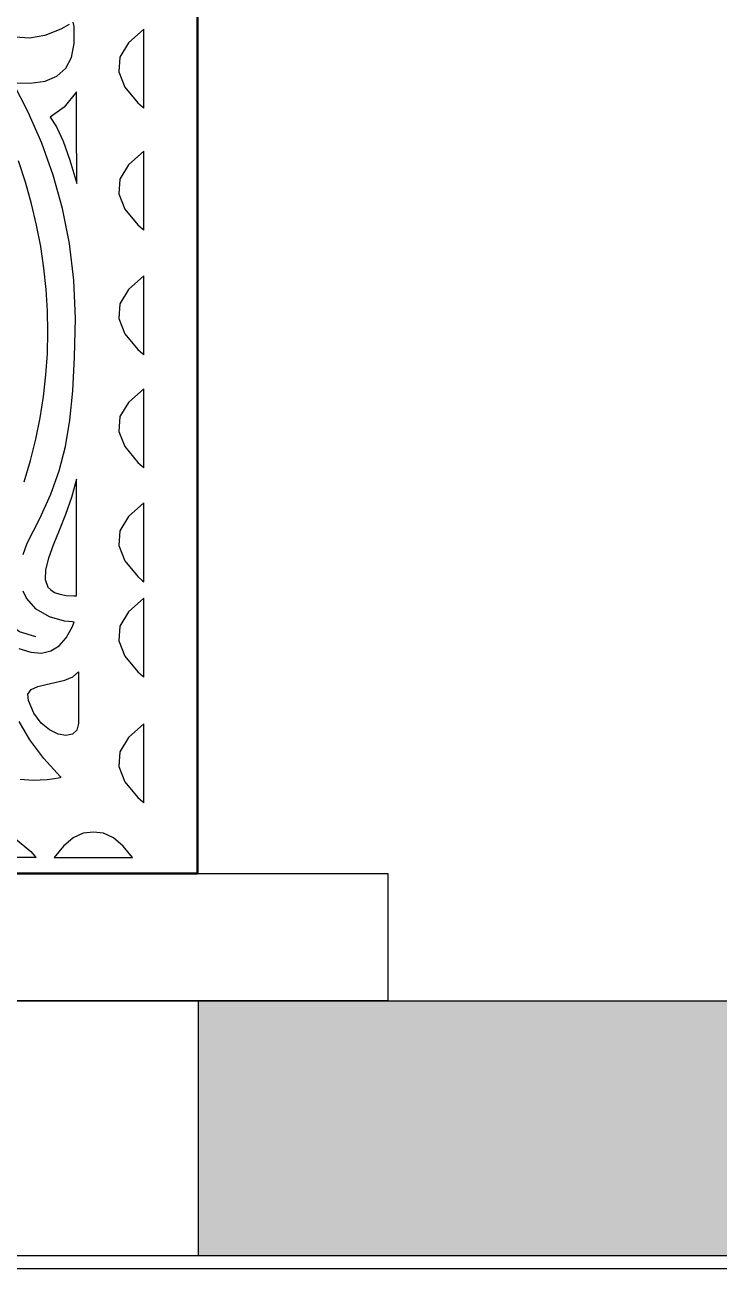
# Model space of a CAD drawing. Header units: inches. Extents: x 249 to 1192, y -18 to 440.
# Drawn here: x 720.522 to 721.066, y 263.557 to 264.551 of the extents above; entities that cross this region are included whole.
import ezdxf
from ezdxf import colors
from ezdxf.entities.mleader import LeaderData, LeaderLine
from ezdxf.math import Vec2, Vec3

# ---------------------------------------------------------------- set-up
doc = ezdxf.new("R2010")
doc.units = ezdxf.units.IN
doc.header["$MEASUREMENT"] = 0
for name, color, linetype, lineweight in [('ARSIR 1', 33, 'Continuous', 0), ('KACA', 141, 'Continuous', 30), ('KUSEN', 16, 'Continuous', 15), ('LANTAI', 135, 'Continuous', 9), ('TEXT (KETERANGAN)', 7, 'Continuous', 25)]:
    doc.layers.add(name, color=color, linetype=linetype, lineweight=lineweight)
doc.styles.get("Standard").update_dxf_attribs({"font": 'arial.ttf'})

# ---------------------------------------------------------------- blocks, each defined once
blk = doc.blocks.new('GORGA')
blk.add_lwpolyline([(366.59218, 151.19092), (367.59218, 151.19092), (367.59218, 149.19092), (366.59218, 149.19092)], close=True)
blk.add_lwpolyline([(366.59218, 151.19092), (367.59218, 151.19092), (367.59218, 149.19092), (366.59218, 149.19092)], close=True)
at = {"lineweight": 9}
for points in [[(366.73148, 149.26508), (366.72134, 149.26421), (366.71038, 149.26475), (366.7046, 149.26556), (366.70163, 149.26611), (366.70013, 149.26641), (366.69937, 149.26658), (366.69971, 149.267), (366.71303, 149.28142), (366.7239, 149.29591), (366.7323, 149.31046)], [(366.73244, 149.36778), (366.72311, 149.36478), (366.71473, 149.3641), (366.70729, 149.36573), (366.7008, 149.36969), (366.69525, 149.37597), (366.69064, 149.38456), (366.68964, 149.38707), (366.68916, 149.38838), (366.69043, 149.38863), (366.69669, 149.38925), (366.70857, 149.39253), (366.71883, 149.39855), (366.72658, 149.40732), (366.72924, 149.41275)], [(366.72918, 149.44141), (366.72593, 149.45033), (366.71599, 149.46984), (366.70743, 149.48877), (366.70085, 149.50732), (366.69596, 149.52642), (366.6925, 149.54701), (366.6902, 149.57003), (366.68878, 149.59641), (366.68804, 149.62681), (366.68925, 149.65699), (366.6927, 149.68575), (366.6982, 149.71321), (366.70555, 149.73945), (366.71458, 149.76459), (366.72509, 149.78871), (366.73688, 149.81192), (366.72361, 149.81172), (366.71193, 149.81318), (366.70263, 149.81703), (366.69571, 149.82325), (366.69116, 149.83184), (366.68899, 149.84281), (366.68919, 149.85615), (366.68973, 149.85961)], [(366.69306, 149.85761), (366.69958, 149.85411), (366.71214, 149.84913), (366.72409, 149.84696), (366.7355, 149.84774), (366.74644, 149.85161), (366.75696, 149.85869)], [(366.73148, 149.26508), (366.72134, 149.26421), (366.71038, 149.26475), (366.7046, 149.26556), (366.70163, 149.26611), (366.70013, 149.26641), (366.69937, 149.26658), (366.69971, 149.267), (366.71303, 149.28142), (366.7239, 149.29591), (366.7323, 149.31046)], [(366.73244, 149.36778), (366.72311, 149.36478), (366.71473, 149.3641), (366.70729, 149.36573), (366.7008, 149.36969), (366.69525, 149.37597), (366.69064, 149.38456), (366.68964, 149.38707), (366.68916, 149.38838), (366.69043, 149.38863), (366.69669, 149.38925), (366.70857, 149.39253), (366.71883, 149.39855), (366.72658, 149.40732), (366.72924, 149.41275)], [(366.72918, 149.44141), (366.72593, 149.45033), (366.71599, 149.46984), (366.70743, 149.48877), (366.70085, 149.50732), (366.69596, 149.52642), (366.6925, 149.54701), (366.6902, 149.57003), (366.68878, 149.59641), (366.68804, 149.62681), (366.68925, 149.65699), (366.6927, 149.68575), (366.6982, 149.71321), (366.70555, 149.73945), (366.71458, 149.76459), (366.72509, 149.78871), (366.73688, 149.81192), (366.72361, 149.81172), (366.71193, 149.81318), (366.70263, 149.81703), (366.69571, 149.82325), (366.69116, 149.83184), (366.68899, 149.84281), (366.68919, 149.85615), (366.68973, 149.85961)], [(366.69306, 149.85761), (366.69958, 149.85411), (366.71214, 149.84913), (366.72409, 149.84696), (366.7355, 149.84774), (366.74644, 149.85161), (366.75696, 149.85869)], [(366.72833, 149.49863), (366.72344, 149.51538), (366.7193, 149.53213), (366.7159, 149.5489), (366.71323, 149.56567), (366.71131, 149.58245), (366.71012, 149.59923), (366.70968, 149.61603), (366.70997, 149.63283), (366.711, 149.64964), (366.71278, 149.66646), (366.71529, 149.68328), (366.71854, 149.70012), (366.72253, 149.71696), (366.72727, 149.73381), (366.73274, 149.75067)], [(366.72833, 149.49863), (366.72344, 149.51538), (366.7193, 149.53213), (366.7159, 149.5489), (366.71323, 149.56567), (366.71131, 149.58245), (366.71012, 149.59923), (366.70968, 149.61603), (366.70997, 149.63283), (366.711, 149.64964), (366.71278, 149.66646), (366.71529, 149.68328), (366.71854, 149.70012), (366.72253, 149.71696), (366.72727, 149.73381), (366.73274, 149.75067)], [(366.71928, 149.37677), (366.73214, 149.38087), (366.74197, 149.38806), (366.74881, 149.39846), (366.75268, 149.41219), (366.75359, 149.42936), (366.75336, 149.4342), (366.75384, 149.43371), (366.75557, 149.42734), (366.76117, 149.40362), (366.76609, 149.36419), (366.76247, 149.33463)], [(366.71928, 149.37677), (366.73214, 149.38087), (366.74197, 149.38806), (366.74881, 149.39846), (366.75268, 149.41219), (366.75359, 149.42936), (366.75336, 149.4342), (366.75384, 149.43371), (366.75557, 149.42734), (366.76117, 149.40362), (366.76609, 149.36419), (366.76247, 149.33463)]]:
    blk.add_lwpolyline(points, dxfattribs=at)
for points in [[(366.63427, 149.85398), (366.64649, 149.84321), (366.65306, 149.83204), (366.654, 149.82046), (366.6493, 149.80847), (366.63897, 149.79608), (366.6355, 149.79291), (366.63427, 149.7919), (366.63427, 149.79255), (366.63427, 149.80156), (366.63427, 149.83432), (366.63427, 149.84824), (366.63427, 149.85398)], [(366.63427, 149.85398), (366.64649, 149.84321), (366.65306, 149.83204), (366.654, 149.82046), (366.6493, 149.80847), (366.63897, 149.79608), (366.6355, 149.79291), (366.63427, 149.7919), (366.63427, 149.79255), (366.63427, 149.80156), (366.63427, 149.83432), (366.63427, 149.84824), (366.63427, 149.85398)], [(366.68735, 149.80492), (366.69688, 149.79288), (366.70796, 149.78503), (366.70292, 149.77737), (366.69774, 149.7661), (366.69243, 149.75121), (366.68699, 149.7327), (366.68701, 149.73581), (366.68705, 149.74399), (366.68717, 149.76881), (366.68729, 149.79364), (366.68734, 149.80182), (366.68735, 149.80492)], [(366.68735, 149.80492), (366.69688, 149.79288), (366.70796, 149.78503), (366.70292, 149.77737), (366.69774, 149.7661), (366.69243, 149.75121), (366.68699, 149.7327), (366.68701, 149.73581), (366.68705, 149.74399), (366.68717, 149.76881), (366.68729, 149.79364), (366.68734, 149.80182), (366.68735, 149.80492)], [(366.63427, 149.75817), (366.64649, 149.74741), (366.65306, 149.73624), (366.654, 149.72466), (366.6493, 149.71267), (366.63897, 149.70027), (366.6355, 149.69711), (366.63427, 149.69609), (366.63427, 149.69674), (366.63427, 149.70575), (366.63427, 149.73851), (366.63427, 149.75244), (366.63427, 149.75817)], [(366.63427, 149.75817), (366.64649, 149.74741), (366.65306, 149.73624), (366.654, 149.72466), (366.6493, 149.71267), (366.63897, 149.70027), (366.6355, 149.69711), (366.63427, 149.69609), (366.63427, 149.69674), (366.63427, 149.70575), (366.63427, 149.73851), (366.63427, 149.75244), (366.63427, 149.75817)], [(366.63427, 149.66026), (366.64649, 149.6495), (366.65306, 149.63833), (366.654, 149.62675), (366.6493, 149.61476), (366.63897, 149.60236), (366.6355, 149.5992), (366.63427, 149.59819), (366.63427, 149.59884), (366.63427, 149.60785), (366.63427, 149.64061), (366.63427, 149.65453), (366.63427, 149.66026)], [(366.63427, 149.66026), (366.64649, 149.6495), (366.65306, 149.63833), (366.654, 149.62675), (366.6493, 149.61476), (366.63897, 149.60236), (366.6355, 149.5992), (366.63427, 149.59819), (366.63427, 149.59884), (366.63427, 149.60785), (366.63427, 149.64061), (366.63427, 149.65453), (366.63427, 149.66026)], [(366.63427, 149.57171), (366.64649, 149.56095), (366.65306, 149.54978), (366.654, 149.5382), (366.6493, 149.52621), (366.63897, 149.51381), (366.6355, 149.51065), (366.63427, 149.50963), (366.63427, 149.51029), (366.63427, 149.5193), (366.63427, 149.55205), (366.63427, 149.56598), (366.63427, 149.57171)], [(366.63427, 149.57171), (366.64649, 149.56095), (366.65306, 149.54978), (366.654, 149.5382), (366.6493, 149.52621), (366.63897, 149.51381), (366.6355, 149.51065), (366.63427, 149.50963), (366.63427, 149.51029), (366.63427, 149.5193), (366.63427, 149.55205), (366.63427, 149.56598), (366.63427, 149.57171)], [(366.68714, 149.50058), (366.69112, 149.48638), (366.69588, 149.47294), (366.70087, 149.46039), (366.70552, 149.44888), (366.70929, 149.43854), (366.71162, 149.42951), (366.71195, 149.42194), (366.70974, 149.41597), (366.7075, 149.41362), (366.70441, 149.41173), (366.70042, 149.4103), (366.69543, 149.40937), (366.6894, 149.40893), (366.68772, 149.40891), (366.68714, 149.40891), (366.68714, 149.40897), (366.68714, 149.40993), (366.68714, 149.41195), (366.68714, 149.41492), (366.68714, 149.42323), (366.68714, 149.43395), (366.68714, 149.44619), (366.68714, 149.47157), (366.68714, 149.4829), (366.68714, 149.49212), (366.68714, 149.49565), (366.68714, 149.49831), (366.68714, 149.49999), (366.68714, 149.50058)], [(366.68714, 149.50058), (366.69112, 149.48638), (366.69588, 149.47294), (366.70087, 149.46039), (366.70552, 149.44888), (366.70929, 149.43854), (366.71162, 149.42951), (366.71195, 149.42194), (366.70974, 149.41597), (366.7075, 149.41362), (366.70441, 149.41173), (366.70042, 149.4103), (366.69543, 149.40937), (366.6894, 149.40893), (366.68772, 149.40891), (366.68714, 149.40891), (366.68714, 149.40897), (366.68714, 149.40993), (366.68714, 149.41195), (366.68714, 149.41492), (366.68714, 149.42323), (366.68714, 149.43395), (366.68714, 149.44619), (366.68714, 149.47157), (366.68714, 149.4829), (366.68714, 149.49212), (366.68714, 149.49565), (366.68714, 149.49831), (366.68714, 149.49999), (366.68714, 149.50058)], [(366.63427, 149.48199), (366.64649, 149.47123), (366.65306, 149.46006), (366.654, 149.44848), (366.6493, 149.43649), (366.63897, 149.42409), (366.6355, 149.42093), (366.63427, 149.41991), (366.63427, 149.42056), (366.63427, 149.42957), (366.63427, 149.46233), (366.63427, 149.47625), (366.63427, 149.48199)], [(366.63427, 149.48199), (366.64649, 149.47123), (366.65306, 149.46006), (366.654, 149.44848), (366.6493, 149.43649), (366.63897, 149.42409), (366.6355, 149.42093), (366.63427, 149.41991), (366.63427, 149.42056), (366.63427, 149.42957), (366.63427, 149.46233), (366.63427, 149.47625), (366.63427, 149.48199)], [(366.63427, 149.40722), (366.64649, 149.39646), (366.65306, 149.38529), (366.654, 149.37371), (366.6493, 149.36172), (366.63897, 149.34932), (366.6355, 149.34616), (366.63427, 149.34514), (366.63427, 149.34579), (366.63427, 149.3548), (366.63427, 149.38756), (366.63427, 149.40149), (366.63427, 149.40722)], [(366.63427, 149.40722), (366.64649, 149.39646), (366.65306, 149.38529), (366.654, 149.37371), (366.6493, 149.36172), (366.63897, 149.34932), (366.6355, 149.34616), (366.63427, 149.34514), (366.63427, 149.34579), (366.63427, 149.3548), (366.63427, 149.38756), (366.63427, 149.40149), (366.63427, 149.40722)], [(366.68556, 149.34937), (366.68556, 149.34763), (366.68556, 149.34303), (366.68556, 149.32909), (366.68556, 149.31515), (366.68556, 149.31056), (366.68556, 149.30881), (366.68687, 149.30359), (366.6904, 149.30044), (366.69556, 149.29938), (366.70176, 149.30046), (366.7084, 149.3037), (366.7149, 149.30913), (366.72065, 149.3168), (366.72506, 149.32672), (366.72554, 149.33186), (366.72278, 149.33536), (366.71764, 149.33772), (366.71094, 149.33942), (366.69629, 149.34278), (366.69001, 149.34543), (366.68556, 149.34937)], [(366.68556, 149.34937), (366.68556, 149.34763), (366.68556, 149.34303), (366.68556, 149.32909), (366.68556, 149.31515), (366.68556, 149.31056), (366.68556, 149.30881), (366.68687, 149.30359), (366.6904, 149.30044), (366.69556, 149.29938), (366.70176, 149.30046), (366.7084, 149.3037), (366.7149, 149.30913), (366.72065, 149.3168), (366.72506, 149.32672), (366.72554, 149.33186), (366.72278, 149.33536), (366.71764, 149.33772), (366.71094, 149.33942), (366.69629, 149.34278), (366.69001, 149.34543), (366.68556, 149.34937)], [(366.63427, 149.30852), (366.64649, 149.29776), (366.65306, 149.28659), (366.654, 149.27501), (366.6493, 149.26302), (366.63897, 149.25062), (366.6355, 149.24746), (366.63427, 149.24645), (366.63427, 149.2471), (366.63427, 149.25611), (366.63427, 149.28887), (366.63427, 149.30279), (366.63427, 149.30852)], [(366.63427, 149.30852), (366.64649, 149.29776), (366.65306, 149.28659), (366.654, 149.27501), (366.6493, 149.26302), (366.63897, 149.25062), (366.6355, 149.24746), (366.63427, 149.24645), (366.63427, 149.2471), (366.63427, 149.25611), (366.63427, 149.28887), (366.63427, 149.30279), (366.63427, 149.30852)], [(366.70471, 149.2035), (366.70402, 149.2035), (366.70207, 149.2035), (366.69904, 149.2035), (366.6951, 149.2035), (366.68525, 149.2035), (366.67396, 149.2035), (366.66267, 149.2035), (366.65282, 149.2035), (366.64888, 149.2035), (366.64585, 149.2035), (366.6439, 149.2035), (366.64321, 149.2035), (366.6506, 149.21254), (366.65819, 149.21889), (366.66598, 149.22255), (366.67396, 149.22351), (366.68194, 149.22255), (366.68973, 149.21889), (366.69732, 149.21254), (366.70471, 149.2035)], [(366.70471, 149.2035), (366.70402, 149.2035), (366.70207, 149.2035), (366.69904, 149.2035), (366.6951, 149.2035), (366.68525, 149.2035), (366.67396, 149.2035), (366.66267, 149.2035), (366.65282, 149.2035), (366.64888, 149.2035), (366.64585, 149.2035), (366.6439, 149.2035), (366.64321, 149.2035), (366.6506, 149.21254), (366.65819, 149.21889), (366.66598, 149.22255), (366.67396, 149.22351), (366.68194, 149.22255), (366.68973, 149.21889), (366.69732, 149.21254), (366.70471, 149.2035)], [(366.78092, 149.2035), (366.77016, 149.21571), (366.75899, 149.22229), (366.74741, 149.22323), (366.73542, 149.21853), (366.72302, 149.20819), (366.71986, 149.20473), (366.71884, 149.2035), (366.7195, 149.2035), (366.72851, 149.2035), (366.76127, 149.2035), (366.77519, 149.2035), (366.78092, 149.2035)], [(366.78092, 149.2035), (366.77016, 149.21571), (366.75899, 149.22229), (366.74741, 149.22323), (366.73542, 149.21853), (366.72302, 149.20819), (366.71986, 149.20473), (366.71884, 149.2035), (366.7195, 149.2035), (366.72851, 149.2035), (366.76127, 149.2035), (366.77519, 149.2035), (366.78092, 149.2035)]]:
    blk.add_lwpolyline(points, close=True, dxfattribs=at)
blk = doc.blocks.new('POTONGAN AA')
at = {"layer": 'ARSIR 1'}
h = blk.add_hatch(dxfattribs=at)
h.set_pattern_fill('CROSS', color=256, scale=0.1, style=0)
h.set_pattern_definition([(0, (688.437727, 128.103324), (0.025, 0.025), [0.0125, -0.0375]), (90, (688.443977, 128.097074), (-0.025, 0.025), [0.0125, -0.0375])])
h.paths.add_polyline_path([(695.13767, 128.10332), (695.13767, 128.30332), (692.13844, 128.30332), (692.13844, 128.10332)])
h.paths.add_polyline_path([(699.13742, 128.10332), (699.13742, 128.30332), (696.13819, 128.30332), (696.13819, 128.10332)])
h.paths.add_polyline_path([(703.13767, 128.10332), (703.13767, 128.30332), (700.13793, 128.30332), (700.13793, 128.10332)])
h.paths.add_polyline_path([(707.13793, 128.10332), (707.13793, 128.30332), (704.13819, 128.30332), (704.13819, 128.10332)])
h.paths.add_polyline_path([(711.13767, 128.10332), (711.13767, 128.30332), (708.13844, 128.30332), (708.13844, 128.10332)])
h.paths.add_polyline_path([(715.13793, 128.10332), (715.13793, 128.30332), (712.13819, 128.30332), (712.13819, 128.10332)])
h.paths.add_polyline_path([(719.28767, 128.10332), (719.28767, 128.30332), (716.13844, 128.30332), (716.13844, 128.10332)])
h.paths.add_polyline_path([(719.28767, 128.30332), (719.28767, 128.10332), (719.83767, 128.10332), (719.83767, 128.30332)])
at = {"layer": 'KUSEN'}
for points in [[(716.28742, 128.30332), (714.98844, 128.30332), (714.98844, 128.40332), (716.28742, 128.40332)], [(716.13844, 128.10332), (715.13793, 128.10332), (715.13793, 128.30332), (716.13844, 128.30332)]]:
    blk.add_lwpolyline(points, close=True, dxfattribs=at)
at = {"layer": 'LANTAI'}
for points in [[(716.13844, 128.30332), (719.83767, 128.30332)], [(688.82773, 128.09332), (719.83767, 128.09332), (719.83767, 128.10332), (688.82773, 128.10332)], [(688.82773, 128.09332), (719.83767, 128.09332), (719.83767, 128.05332), (688.82773, 128.05332)]]:
    blk.add_lwpolyline(points, dxfattribs=at)
at = {"layer": 'KACA', "xscale": -1}
blk.add_blockref('GORGA', (1082.73011, -20.78759), dxfattribs=at)

msp = doc.modelspace()

# ---------------------------------------------------------------- block references
at = {"layer": 'KUSEN'}
msp.add_blockref('POTONGAN AA', (4.51886, 135.48142), dxfattribs=at)

# ---------------------------------------------------------------- leaders
at = {"layer": 'TEXT (KETERANGAN)'}
ml = msp.add_multileader_mtext('Standard', dxfattribs=at)
ml.set_content('ACRYLIC FIN CUTTING STICKER MOTIF GORGA 1x2 m', color=256)
ml.set_leader_properties()
ml.build(insert=Vec2(0, 0))
ml.multileader.update_dxf_attribs({"dogleg_length": 0.36, "arrow_head_size": 0.18})
ctx = ml.context
ctx.base_point, ctx.char_height, ctx.arrow_head_size, ctx.landing_gap_size, ctx.plane_origin = Vec3(730.08037, 265.57181), 0.18, 0.18, 0.09, Vec3(728.28565, 264.30555)
notes = []
notes.append((ctx, [(0, (1, 1, 0), (726.89261, 265.57181), (1, 0), 3.18776, [(0, [(720.65679, 265.57181)], 0, [])])]))
ctx.mtext.insert, ctx.mtext.flow_direction = Vec3(730.17037, 265.66335), 5
for ctx, leaders in notes:
    for number, flags, end, landing, length, lines in leaders:
        leader = LeaderData()
        leader.index, (leader.has_last_leader_line, leader.has_dogleg_vector, leader.attachment_direction) = number, flags
        leader.last_leader_point, leader.dogleg_vector, leader.dogleg_length = Vec3(end), Vec3(landing), length
        for number, points, colour, breaks in lines:
            line = LeaderLine()
            line.index, line.vertices, line.color, line.breaks = number, Vec3.list(points), colors.encode_raw_color(colour), breaks
            leader.lines.append(line)
        ctx.leaders.append(leader)

doc.saveas('drawing.dxf')
